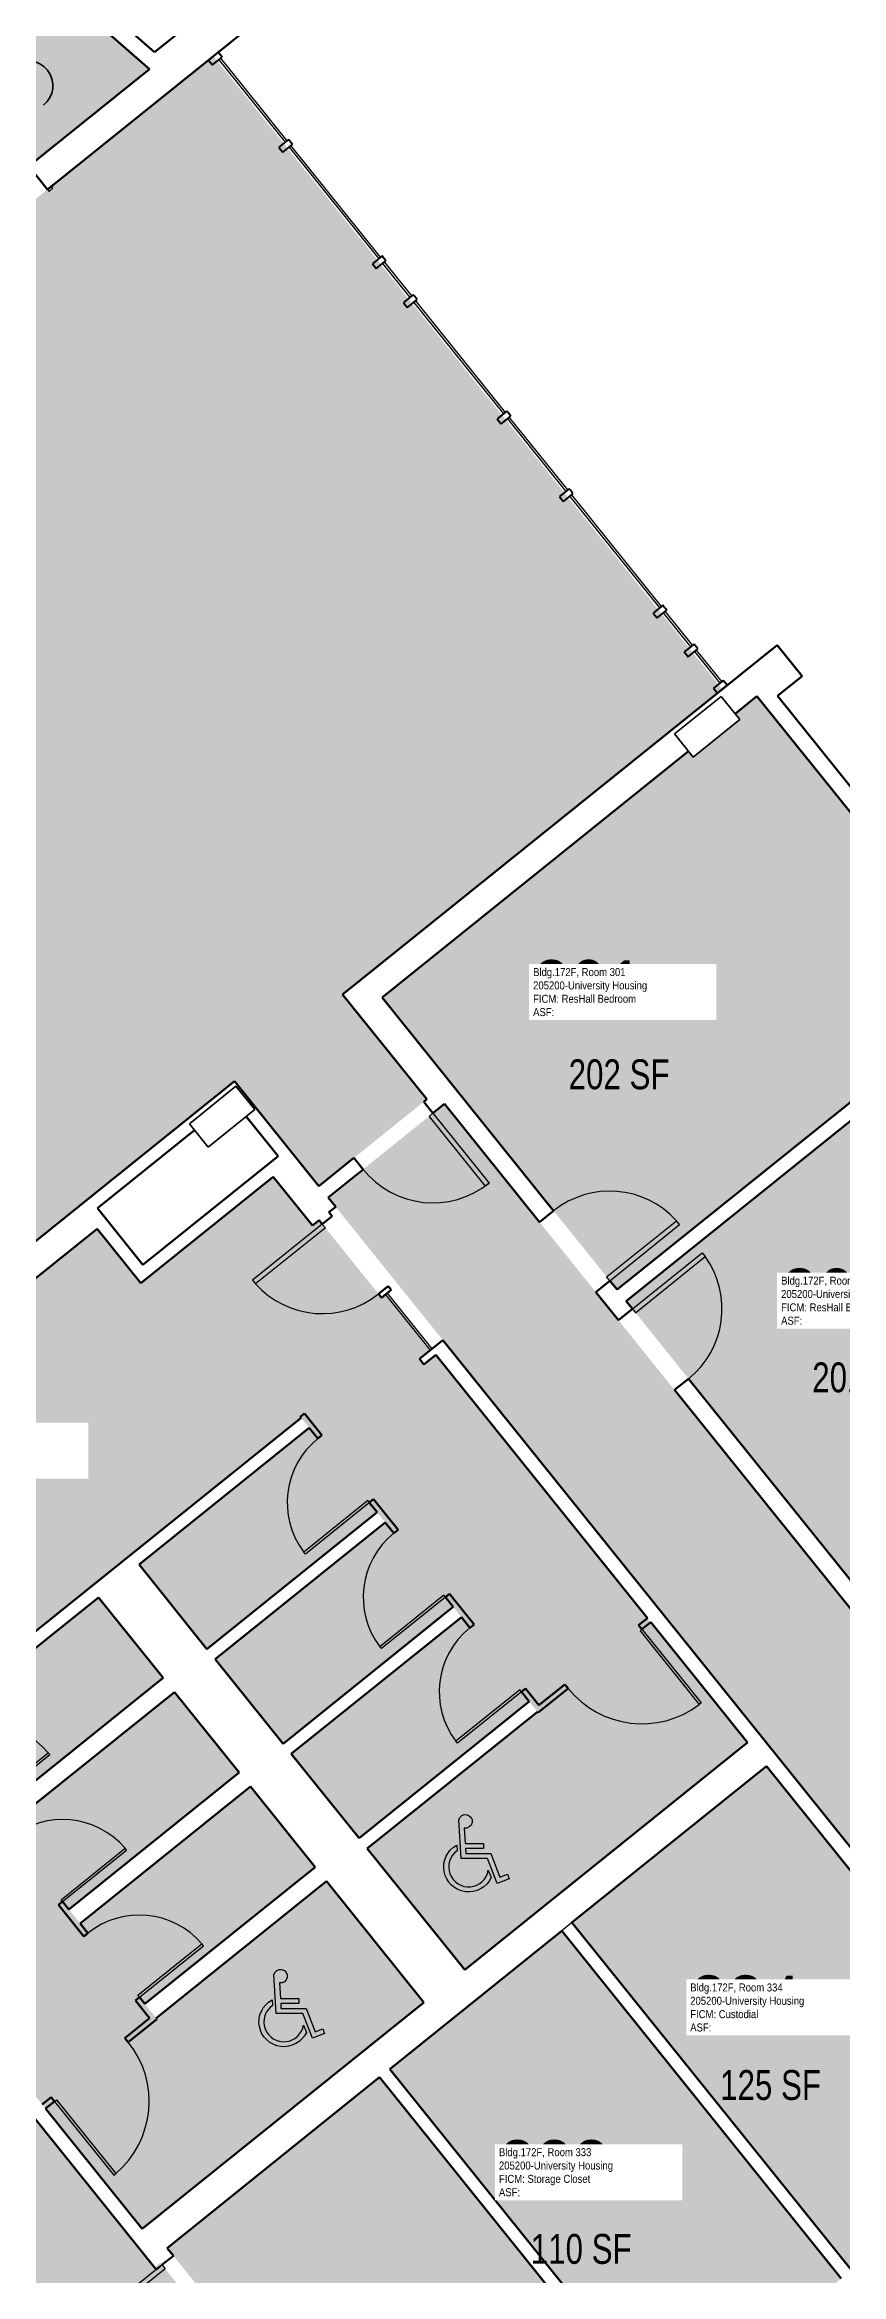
# Model space of a CAD drawing. Header units: inches. Extents: x 69234239 to 69236626, y 27656166 to 27658522.
# Drawn here: x 69235808 to 69236128, y 27656685 to 27657581 of the extents above; entities that cross this region are included whole.
import ezdxf
from ezdxf.enums import TextEntityAlignment as Align

# ---------------------------------------------------------------- set-up
doc = ezdxf.new("R2010")
doc.units = ezdxf.units.IN
doc.header["$LTSCALE"] = 100
doc.header["$MEASUREMENT"] = 0
doc.layers.get('0').update_dxf_attribs({"linetype": 'CONTINUOUS'})
for name, color, linetype in [('A-COLS', 5, 'CONTINUOUS'), ('A-DOOR', 2, 'CONTINUOUS'), ('A-GLAZ', 1, 'CONTINUOUS'), ('A-IDEN-ICON', 4, 'CONTINUOUS'), ('A-IDEN-RNUM', 7, 'CONTINUOUS'), ('A-IDEN-SNUM', 4, 'CONTINUOUS'), ('A-IDEN-VNUM', 4, 'CONTINUOUS'), ('A-WALL', 5, 'CONTINUOUS'), ('AREA-TEXT', 3, 'CONTINUOUS'), ('Rooms-Category-Color', 7, 'CONTINUOUS'), ('Rooms-College-Color', 7, 'CONTINUOUS'), ('Rooms-Department-Color', 7, 'CONTINUOUS'), ('Rooms-Division-Color', 7, 'CONTINUOUS'), ('Rooms-Information', 7, 'CONTINUOUS')]:
    doc.layers.add(name, color=color, linetype=linetype)
doc.styles.add('CP_AREA', font='arial.ttf', dxfattribs={"height": 15})
doc.styles.add('CP_ROOMSNUMBER', font='arial.ttf', dxfattribs={"height": 1})
doc.styles.add('CP_ROOMVNUMBER', font='arial.ttf', dxfattribs={"width": 0.85, "height": 0.075})

# ---------------------------------------------------------------- blocks, each defined once
blk = doc.blocks.new('08_Single-Flush - 08_Single-Flush_3_-0_ x 7_-0_-5597139-LEVEL 3')
at = {"layer": 'A-DOOR', "color": 7}
for p, q in [((16, -3.62), (16, -39.57)), ((18, -3.62), (16, -3.62)), ((18, -3.62), (18, -39.57)), ((18, -39.57), (16, -39.57))]:
    blk.add_line(p, q, dxfattribs=at)
at = {"layer": 'A-DOOR', "lineweight": 25}
blk.add_arc((18, -3.62), 36, 180, 266.81526, dxfattribs=at)
blk = doc.blocks.new('08_Single-Flush - 08_Single-Flush_3_-0_ x 7_-0_-5597140-LEVEL 3')
at = {"layer": 'A-DOOR', "color": 7}
for p, q in [((16, 3.62), (16, 39.57)), ((18, 39.57), (16, 39.57)), ((18, 3.62), (18, 39.57)), ((18, 3.62), (16, 3.62))]:
    blk.add_line(p, q, dxfattribs=at)
at = {"layer": 'A-DOOR', "lineweight": 25}
blk.add_arc((18, 3.62), 36, 93.18474, 180, dxfattribs=at)
blk = doc.blocks.new('08_Single-Flush - 08_Single-Flush_3_-0_ x 7_-0_ 45 MIN-2224386-LEVEL 3')
at = {"layer": 'A-DOOR', "color": 7}
for p, q in [((16, 2.94), (16, 38.88)), ((18, 38.88), (16, 38.88)), ((18, 2.94), (18, 38.88)), ((18, 2.94), (16, 2.94))]:
    blk.add_line(p, q, dxfattribs=at)
at = {"layer": 'A-DOOR', "lineweight": 25}
blk.add_arc((18, 2.94), 36, 93.18474, 180, dxfattribs=at)
blk = doc.blocks.new('Single-Flush Vision - 36_ x 84_-2222899-LEVEL 3')
at = {"layer": 'A-DOOR'}
for p, q in [((16, -2.9375), (16, -38.9375)), ((18, -2.9375), (16, -2.9375)), ((18, -2.9375), (18, -38.9375)), ((18, -38.9375), (16, -38.9375))]:
    blk.add_line(p, q, dxfattribs=at)
at = {"layer": 'A-DOOR', "lineweight": 25}
blk.add_arc((18, -2.9375), 36, 180, 270, dxfattribs=at)
blk = doc.blocks.new('Panel Door - Panel Door_2_-9_ x 7_-8_-4517476-LEVEL 3')
at = {"layer": 'A-DOOR', "color": 7}
for p, q in [((15.5, -1.06), (15.5, -34.05)), ((16.5, -1.06), (15.5, -1.06)), ((16.5, -1.06), (16.5, -34.05)), ((16.5, -34.05), (15.5, -34.05))]:
    blk.add_line(p, q, dxfattribs=at)
at = {"layer": 'A-DOOR', "lineweight": 25}
blk.add_arc((16.5, -1.06), 33, 180, 268.2635, dxfattribs=at)
blk = doc.blocks.new('Panel Door - Panel Door_2_-9_ x 7_-8_-4517478-LEVEL 3')
at = {"layer": 'A-DOOR', "color": 7}
for p, q in [((15.5, 1.06), (15.5, 34.05)), ((16.5, 34.05), (15.5, 34.05)), ((16.5, 1.06), (16.5, 34.05)), ((16.5, 1.06), (15.5, 1.06))]:
    blk.add_line(p, q, dxfattribs=at)
at = {"layer": 'A-DOOR', "lineweight": 25}
blk.add_arc((16.5, 1.06), 33, 91.7365, 180, dxfattribs=at)
blk = doc.blocks.new('Panel Door - Panel Door_3_-2_ x 7_-8_-4517477-LEVEL 3')
at = {"layer": 'A-DOOR', "color": 7}
for p, q in [((18, 1.06), (18, 39.05)), ((19, 39.05), (18, 39.05)), ((19, 1.06), (19, 39.05)), ((19, 1.06), (18, 1.06))]:
    blk.add_line(p, q, dxfattribs=at)
at = {"layer": 'A-DOOR', "lineweight": 25}
blk.add_arc((19, 1.06), 38, 91.50796, 180, dxfattribs=at)
blk = doc.blocks.new('Panel Door - Panel Door_3_-2_ x 7_-8_-4517475-LEVEL 3')
at = {"layer": 'A-DOOR', "color": 7}
for p, q in [((18, -1.06), (18, -39.05)), ((19, -1.06), (18, -1.06)), ((19, -1.06), (19, -39.05)), ((19, -39.05), (18, -39.05))]:
    blk.add_line(p, q, dxfattribs=at)
at = {"layer": 'A-DOOR', "lineweight": 25}
blk.add_arc((19, -1.06), 38, 180, 268.49204, dxfattribs=at)
blk = doc.blocks.new('08_Single-Flush - 08_Single-Flush_3_-0_ x 7_-0_-3393118-LEVEL 3')
at = {"layer": 'A-DOOR', "color": 7}
for p, q in [((16, 2.5), (16, 38.44)), ((18, 38.44), (16, 38.44)), ((18, 2.5), (18, 38.44)), ((18, 2.5), (16, 2.5))]:
    blk.add_line(p, q, dxfattribs=at)
at = {"layer": 'A-DOOR', "lineweight": 25}
blk.add_arc((18, 2.5), 36, 93.18474, 180, dxfattribs=at)
blk = doc.blocks.new('CPHC')
for points in [[(10, 11), (10, 10), (6.37, 10), (6.43, 9), (11.48, 9), (13.31, 4.28), (14.82, 4.87), (15.18, 3.93), (12.74, 2.99), (10.79, 8), (5.49, 8), (5.01, 15.77, -2.310496), (6.12, 14.1), (6.31, 11)], [(4.7, 9.57, 1.506288), (10.95, 5.66), (11.53, 4.17, -1.382884), (4.63, 10.7)]]:
    blk.add_lwpolyline(points, format="xyb", close=True)

msp = doc.modelspace()

# ---------------------------------------------------------------- hatches: boundary and pattern name
at = {"layer": 'Rooms-Category-Color', "true_color": 0x728ef3}
for points in [[(69235746.19, 27657573.33), (69235739.79, 27657578.93), (69235743.09, 27657582.69), (69235598.51, 27657709.3), (69235429.12, 27657516.32), (69235473.96, 27657477.07), (69235345.6, 27657330.48), (69235300.76, 27657369.75), (69235191.04, 27657244.53), (69235290.57, 27657120.69), (69235575.22, 27657349.47), (69235538.1, 27657395.66), (69235692.43, 27657519.7), (69235729.54, 27657473.52), (69235850.42, 27657570.67), (69235790.11, 27657623.49)], [(69236188.82, 27657201.5), (69236094.46, 27657318.9), (69236091.57, 27657316.58), (69236089.29, 27657314.75), (69236087.34, 27657313.18), (69236085.64, 27657311.81), (69236087.56, 27657309.43), (69236068.85, 27657294.39), (69236066.93, 27657296.78), (69235943.88, 27657197.87), (69235972.77, 27657161.93), (69236038.24, 27657080.47)], [(69236257.42, 27657059.78), (69236259.95, 27657061.82), (69236276.13, 27657074.82), (69236277.66, 27657072.91), (69236286.47, 27657080), (69236192.5, 27657196.92), (69236041.92, 27657075.89), (69236135.89, 27656958.97), (69236258.95, 27657057.88)], [(69235946.99, 27656767.42), (69236059.23, 27656627.77), (69236096.06, 27656657.37), (69236125.87, 27656681.33), (69236128.31, 27656683.29), (69236016.06, 27656822.94)]]:
    msp.add_hatch(color=171, dxfattribs=at).paths.add_polyline_path(points)
at = {"layer": 'Rooms-Category-Color', "true_color": 0xadadad}
for points in [[(69235530.51, 27657298.15), (69235530.85, 27657297.72), (69235587.4, 27657227.36), (69235589.67, 27657224.54), (69235589.71, 27657224.49), (69235614.3, 27657193.9), (69235610.21, 27657190.61), (69235585.58, 27657221.25), (69235521.52, 27657169.76), (69235546.15, 27657139.12), (69235531.19, 27657127.1), (69235518.72, 27657117.07), (69235521.14, 27657114.07), (69235545.1, 27657084.26), (69235639.32, 27656967.03), (69235689.38, 27657007.27), (69235691.42, 27657008.91), (69235823.15, 27657114.79), (69235824.19, 27657115.62), (69235865.26, 27657148.63), (69235882.6, 27657162.57), (69235884.65, 27657164.22), (69235886.29, 27657162.17), (69235893.38, 27657153.35), (69235907.83, 27657135.38), (69235909.47, 27657133.33), (69235918.51, 27657122.08), (69235961.87, 27657156.93), (69235928.01, 27657199.07), (69236060.12, 27657305.25), (69236078.83, 27657320.29), (69236080.53, 27657321.66), (69236080.16, 27657322.12), (69235876.14, 27657575.95), (69235861.06, 27657563.83), (69235860.37, 27657563.27), (69235857.88, 27657561.27), (69235737.06, 27657464.16), (69235819.4, 27657361.72), (69235665.08, 27657237.67), (69235582.73, 27657340.12)], [(69235737.06, 27657464.16), (69235819.4, 27657361.72), (69235664.97, 27657237.59), (69235582.73, 27657340.12)], [(69235420.57, 27657225.02), (69235373.81, 27657187.43), (69235492.64, 27657039.58), (69235590.3, 27656918.09), (69235673.7, 27656814.32), (69235786.81, 27656673.59), (69235869.39, 27656570.85), (69235982.98, 27656429.53), (69236021.56, 27656381.53), (69236043.98, 27656353.63), (69236090.7, 27656391.18), (69236005.97, 27656496.6), (69236017.42, 27656505.8), (69236246.82, 27656690.18), (69236258.27, 27656699.38), (69236343, 27656593.96), (69236389.26, 27656631.14), (69236389.76, 27656631.55), (69236372.3, 27656653.28), (69236366.82, 27656660.1), (69236327.74, 27656708.71), (69236325.08, 27656712.03), (69236325.04, 27656712.08), (69236230.52, 27656829.67), (69236132.08, 27656952.14), (69236034.43, 27657073.64), (69235968.96, 27657155.09), (69235922.19, 27657117.51), (69235925.58, 27657113.29), (69235960.98, 27657069.25), (69235970.06, 27657057.95), (69236102.91, 27656892.66), (69236216.96, 27656750.77), (69236220.68, 27656746.15), (69236168.94, 27656704.56), (69236167.06, 27656706.9), (69236139, 27656684.35), (69236140.88, 27656682.01), (69236130.55, 27656673.71), (69236128.67, 27656676.05), (69236100.61, 27656653.49), (69236102.49, 27656651.16), (69236053.49, 27656611.77), (69235973.06, 27656547.12), (69235968.43, 27656543.4), (69235876.39, 27656657.91), (69235878.73, 27656659.79), (69235854.77, 27656689.61), (69235852.43, 27656687.73), (69235850.63, 27656689.97), (69235716.87, 27656856.38), (69235697.69, 27656880.24), (69235661.16, 27656925.7), (69235657.85, 27656929.81), (69235662.53, 27656933.57), (69235661.9, 27656934.35), (69235655.58, 27656932.63), (69235637.42, 27656955.24), (69235538.18, 27657078.7), (69235540.52, 27657080.58), (69235515.85, 27657111.27), (69235513.52, 27657109.39), (69235502.13, 27657123.56), (69235484.91, 27657144.98), (69235482.63, 27657147.81), (69235482.6, 27657147.86), (69235430.64, 27657212.5)], [(69235663.85, 27656935.91), (69235704.67, 27656885.13), (69235707.4, 27656887.32), (69235726.23, 27656863.9), (69235721.45, 27656860.06), (69235847.53, 27656703.2), (69235960.7, 27656794.15), (69235921.54, 27656842.87), (69235853.15, 27656787.89), (69235848.6, 27656793.55), (69235917, 27656848.52), (69235891, 27656880.87), (69235822.61, 27656825.89), (69235818.06, 27656831.54), (69235886.46, 27656886.52), (69235860.46, 27656918.86), (69235792.07, 27656863.89), (69235787.52, 27656869.54), (69235855.92, 27656924.51), (69235829.92, 27656956.86), (69235761.52, 27656901.89), (69235758.24, 27656905.98), (69235786.29, 27656928.53), (69235883.29, 27657006.49), (69235882.97, 27657006.88), (69235911.35, 27657029.04), (69235914.64, 27657024.95), (69235846.29, 27656970.02), (69235873.54, 27656936.11), (69235941.89, 27656991.05), (69235945.18, 27656986.95), (69235876.83, 27656932.02), (69235904.08, 27656898.11), (69235972.43, 27656953.05), (69235975.72, 27656948.96), (69235907.37, 27656894.02), (69235934.62, 27656860.12), (69236002.97, 27656915.05), (69236006.26, 27656910.96), (69235937.91, 27656856.02), (69235977.07, 27656807.31), (69236090.62, 27656898.58), (69235965.48, 27657054.27), (69235960.71, 27657050.43), (69235958.89, 27657052.7), (69235963.17, 27657056.15), (69235945.22, 27657078.48), (69235943.66, 27657077.23), (69235918.61, 27657108.4), (69235915.88, 27657106.21), (69235900.12, 27657125.81), (69235846.96, 27657083.09), (69235829.42, 27657104.91), (69235698.71, 27656999.85), (69235716.25, 27656978.03)], [(69236164.26, 27656712.19), (69236210.54, 27656749.38), (69236098.29, 27656889.03), (69236020.16, 27656826.23), (69236132.4, 27656686.58), (69236134.44, 27656688.22)], [(69235883.31, 27656663.47), (69235971.67, 27656553.54), (69236049.81, 27656616.35), (69236057.02, 27656622.14), (69236055.1, 27656624.53), (69235942.89, 27656764.13), (69235857.55, 27656695.53), (69235859.35, 27656693.29)]]:
    msp.add_hatch(color=253, dxfattribs=at).paths.add_polyline_path(points)
at = {"layer": 'Rooms-College-Color', "true_color": 0xadadad}
for points in [[(69235746.19, 27657573.33), (69235739.79, 27657578.93), (69235743.09, 27657582.69), (69235598.51, 27657709.3), (69235429.12, 27657516.32), (69235473.96, 27657477.07), (69235345.6, 27657330.48), (69235300.76, 27657369.75), (69235191.04, 27657244.53), (69235290.57, 27657120.69), (69235575.22, 27657349.47), (69235538.1, 27657395.66), (69235692.43, 27657519.7), (69235729.54, 27657473.52), (69235850.42, 27657570.67), (69235790.11, 27657623.49)], [(69235530.51, 27657298.15), (69235530.85, 27657297.72), (69235587.4, 27657227.36), (69235589.67, 27657224.54), (69235589.71, 27657224.49), (69235614.3, 27657193.9), (69235610.21, 27657190.61), (69235585.58, 27657221.25), (69235521.52, 27657169.76), (69235546.15, 27657139.12), (69235531.19, 27657127.1), (69235518.72, 27657117.07), (69235521.14, 27657114.07), (69235545.1, 27657084.26), (69235639.32, 27656967.03), (69235689.38, 27657007.27), (69235691.42, 27657008.91), (69235823.15, 27657114.79), (69235824.19, 27657115.62), (69235865.26, 27657148.63), (69235882.6, 27657162.57), (69235884.65, 27657164.22), (69235886.29, 27657162.17), (69235893.38, 27657153.35), (69235907.83, 27657135.38), (69235909.47, 27657133.33), (69235918.51, 27657122.08), (69235961.87, 27657156.93), (69235928.01, 27657199.07), (69236060.12, 27657305.25), (69236078.83, 27657320.29), (69236080.53, 27657321.66), (69236080.16, 27657322.12), (69235876.14, 27657575.95), (69235861.06, 27657563.83), (69235860.37, 27657563.27), (69235857.88, 27657561.27), (69235737.06, 27657464.16), (69235819.4, 27657361.72), (69235665.08, 27657237.67), (69235582.73, 27657340.12)], [(69235737.06, 27657464.16), (69235819.4, 27657361.72), (69235664.97, 27657237.59), (69235582.73, 27657340.12)], [(69236188.82, 27657201.5), (69236094.46, 27657318.9), (69236091.57, 27657316.58), (69236089.29, 27657314.75), (69236087.34, 27657313.18), (69236085.64, 27657311.81), (69236087.56, 27657309.43), (69236068.85, 27657294.39), (69236066.93, 27657296.78), (69235943.88, 27657197.87), (69235972.77, 27657161.93), (69236038.24, 27657080.47)], [(69235420.57, 27657225.02), (69235373.81, 27657187.43), (69235492.64, 27657039.58), (69235590.3, 27656918.09), (69235673.7, 27656814.32), (69235786.81, 27656673.59), (69235869.39, 27656570.85), (69235982.98, 27656429.53), (69236021.56, 27656381.53), (69236043.98, 27656353.63), (69236090.7, 27656391.18), (69236005.97, 27656496.6), (69236017.42, 27656505.8), (69236246.82, 27656690.18), (69236258.27, 27656699.38), (69236343, 27656593.96), (69236389.26, 27656631.14), (69236389.76, 27656631.55), (69236372.3, 27656653.28), (69236366.82, 27656660.1), (69236327.74, 27656708.71), (69236325.08, 27656712.03), (69236325.04, 27656712.08), (69236230.52, 27656829.67), (69236132.08, 27656952.14), (69236034.43, 27657073.64), (69235968.96, 27657155.09), (69235922.19, 27657117.51), (69235925.58, 27657113.29), (69235960.98, 27657069.25), (69235970.06, 27657057.95), (69236102.91, 27656892.66), (69236216.96, 27656750.77), (69236220.68, 27656746.15), (69236168.94, 27656704.56), (69236167.06, 27656706.9), (69236139, 27656684.35), (69236140.88, 27656682.01), (69236130.55, 27656673.71), (69236128.67, 27656676.05), (69236100.61, 27656653.49), (69236102.49, 27656651.16), (69236053.49, 27656611.77), (69235973.06, 27656547.12), (69235968.43, 27656543.4), (69235876.39, 27656657.91), (69235878.73, 27656659.79), (69235854.77, 27656689.61), (69235852.43, 27656687.73), (69235850.63, 27656689.97), (69235716.87, 27656856.38), (69235697.69, 27656880.24), (69235661.16, 27656925.7), (69235657.85, 27656929.81), (69235662.53, 27656933.57), (69235661.9, 27656934.35), (69235655.58, 27656932.63), (69235637.42, 27656955.24), (69235538.18, 27657078.7), (69235540.52, 27657080.58), (69235515.85, 27657111.27), (69235513.52, 27657109.39), (69235502.13, 27657123.56), (69235484.91, 27657144.98), (69235482.63, 27657147.81), (69235482.6, 27657147.86), (69235430.64, 27657212.5)], [(69236257.42, 27657059.78), (69236259.95, 27657061.82), (69236276.13, 27657074.82), (69236277.66, 27657072.91), (69236286.47, 27657080), (69236192.5, 27657196.92), (69236041.92, 27657075.89), (69236135.89, 27656958.97), (69236258.95, 27657057.88)], [(69235663.85, 27656935.91), (69235704.67, 27656885.13), (69235707.4, 27656887.32), (69235726.23, 27656863.9), (69235721.45, 27656860.06), (69235847.53, 27656703.2), (69235960.7, 27656794.15), (69235921.54, 27656842.87), (69235853.15, 27656787.89), (69235848.6, 27656793.55), (69235917, 27656848.52), (69235891, 27656880.87), (69235822.61, 27656825.89), (69235818.06, 27656831.54), (69235886.46, 27656886.52), (69235860.46, 27656918.86), (69235792.07, 27656863.89), (69235787.52, 27656869.54), (69235855.92, 27656924.51), (69235829.92, 27656956.86), (69235761.52, 27656901.89), (69235758.24, 27656905.98), (69235786.29, 27656928.53), (69235883.29, 27657006.49), (69235882.97, 27657006.88), (69235911.35, 27657029.04), (69235914.64, 27657024.95), (69235846.29, 27656970.02), (69235873.54, 27656936.11), (69235941.89, 27656991.05), (69235945.18, 27656986.95), (69235876.83, 27656932.02), (69235904.08, 27656898.11), (69235972.43, 27656953.05), (69235975.72, 27656948.96), (69235907.37, 27656894.02), (69235934.62, 27656860.12), (69236002.97, 27656915.05), (69236006.26, 27656910.96), (69235937.91, 27656856.02), (69235977.07, 27656807.31), (69236090.62, 27656898.58), (69235965.48, 27657054.27), (69235960.71, 27657050.43), (69235958.89, 27657052.7), (69235963.17, 27657056.15), (69235945.22, 27657078.48), (69235943.66, 27657077.23), (69235918.61, 27657108.4), (69235915.88, 27657106.21), (69235900.12, 27657125.81), (69235846.96, 27657083.09), (69235829.42, 27657104.91), (69235698.71, 27656999.85), (69235716.25, 27656978.03)], [(69236164.26, 27656712.19), (69236210.54, 27656749.38), (69236098.29, 27656889.03), (69236020.16, 27656826.23), (69236132.4, 27656686.58), (69236134.44, 27656688.22)], [(69235946.99, 27656767.42), (69236059.23, 27656627.77), (69236096.06, 27656657.37), (69236125.87, 27656681.33), (69236128.31, 27656683.29), (69236016.06, 27656822.94)], [(69235883.31, 27656663.47), (69235971.67, 27656553.54), (69236049.81, 27656616.35), (69236057.02, 27656622.14), (69236055.1, 27656624.53), (69235942.89, 27656764.13), (69235857.55, 27656695.53), (69235859.35, 27656693.29)]]:
    msp.add_hatch(color=253, dxfattribs=at).paths.add_polyline_path(points)
at = {"layer": 'Rooms-Department-Color', "true_color": 0x604aed}
for points in [[(69235746.19, 27657573.33), (69235739.79, 27657578.93), (69235743.09, 27657582.69), (69235598.51, 27657709.3), (69235429.12, 27657516.32), (69235473.96, 27657477.07), (69235345.6, 27657330.48), (69235300.76, 27657369.75), (69235191.04, 27657244.53), (69235290.57, 27657120.69), (69235575.22, 27657349.47), (69235538.1, 27657395.66), (69235692.43, 27657519.7), (69235729.54, 27657473.52), (69235850.42, 27657570.67), (69235790.11, 27657623.49)], [(69236188.82, 27657201.5), (69236094.46, 27657318.9), (69236091.57, 27657316.58), (69236089.29, 27657314.75), (69236087.34, 27657313.18), (69236085.64, 27657311.81), (69236087.56, 27657309.43), (69236068.85, 27657294.39), (69236066.93, 27657296.78), (69235943.88, 27657197.87), (69235972.77, 27657161.93), (69236038.24, 27657080.47)], [(69236257.42, 27657059.78), (69236259.95, 27657061.82), (69236276.13, 27657074.82), (69236277.66, 27657072.91), (69236286.47, 27657080), (69236192.5, 27657196.92), (69236041.92, 27657075.89), (69236135.89, 27656958.97), (69236258.95, 27657057.88)], [(69235946.99, 27656767.42), (69236059.23, 27656627.77), (69236096.06, 27656657.37), (69236125.87, 27656681.33), (69236128.31, 27656683.29), (69236016.06, 27656822.94)]]:
    msp.add_hatch(color=173, dxfattribs=at).paths.add_polyline_path(points)
at = {"layer": 'Rooms-Department-Color', "true_color": 0xacacac}
for points in [[(69235530.51, 27657298.15), (69235530.85, 27657297.72), (69235587.4, 27657227.36), (69235589.67, 27657224.54), (69235589.71, 27657224.49), (69235614.3, 27657193.9), (69235610.21, 27657190.61), (69235585.58, 27657221.25), (69235521.52, 27657169.76), (69235546.15, 27657139.12), (69235531.19, 27657127.1), (69235518.72, 27657117.07), (69235521.14, 27657114.07), (69235545.1, 27657084.26), (69235639.32, 27656967.03), (69235689.38, 27657007.27), (69235691.42, 27657008.91), (69235823.15, 27657114.79), (69235824.19, 27657115.62), (69235865.26, 27657148.63), (69235882.6, 27657162.57), (69235884.65, 27657164.22), (69235886.29, 27657162.17), (69235893.38, 27657153.35), (69235907.83, 27657135.38), (69235909.47, 27657133.33), (69235918.51, 27657122.08), (69235961.87, 27657156.93), (69235928.01, 27657199.07), (69236060.12, 27657305.25), (69236078.83, 27657320.29), (69236080.53, 27657321.66), (69236080.16, 27657322.12), (69235876.14, 27657575.95), (69235861.06, 27657563.83), (69235860.37, 27657563.27), (69235857.88, 27657561.27), (69235737.06, 27657464.16), (69235819.4, 27657361.72), (69235665.08, 27657237.67), (69235582.73, 27657340.12)], [(69235737.06, 27657464.16), (69235819.4, 27657361.72), (69235664.97, 27657237.59), (69235582.73, 27657340.12)], [(69235420.57, 27657225.02), (69235373.81, 27657187.43), (69235492.64, 27657039.58), (69235590.3, 27656918.09), (69235673.7, 27656814.32), (69235786.81, 27656673.59), (69235869.39, 27656570.85), (69235982.98, 27656429.53), (69236021.56, 27656381.53), (69236043.98, 27656353.63), (69236090.7, 27656391.18), (69236005.97, 27656496.6), (69236017.42, 27656505.8), (69236246.82, 27656690.18), (69236258.27, 27656699.38), (69236343, 27656593.96), (69236389.26, 27656631.14), (69236389.76, 27656631.55), (69236372.3, 27656653.28), (69236366.82, 27656660.1), (69236327.74, 27656708.71), (69236325.08, 27656712.03), (69236325.04, 27656712.08), (69236230.52, 27656829.67), (69236132.08, 27656952.14), (69236034.43, 27657073.64), (69235968.96, 27657155.09), (69235922.19, 27657117.51), (69235925.58, 27657113.29), (69235960.98, 27657069.25), (69235970.06, 27657057.95), (69236102.91, 27656892.66), (69236216.96, 27656750.77), (69236220.68, 27656746.15), (69236168.94, 27656704.56), (69236167.06, 27656706.9), (69236139, 27656684.35), (69236140.88, 27656682.01), (69236130.55, 27656673.71), (69236128.67, 27656676.05), (69236100.61, 27656653.49), (69236102.49, 27656651.16), (69236053.49, 27656611.77), (69235973.06, 27656547.12), (69235968.43, 27656543.4), (69235876.39, 27656657.91), (69235878.73, 27656659.79), (69235854.77, 27656689.61), (69235852.43, 27656687.73), (69235850.63, 27656689.97), (69235716.87, 27656856.38), (69235697.69, 27656880.24), (69235661.16, 27656925.7), (69235657.85, 27656929.81), (69235662.53, 27656933.57), (69235661.9, 27656934.35), (69235655.58, 27656932.63), (69235637.42, 27656955.24), (69235538.18, 27657078.7), (69235540.52, 27657080.58), (69235515.85, 27657111.27), (69235513.52, 27657109.39), (69235502.13, 27657123.56), (69235484.91, 27657144.98), (69235482.63, 27657147.81), (69235482.6, 27657147.86), (69235430.64, 27657212.5)], [(69235663.85, 27656935.91), (69235704.67, 27656885.13), (69235707.4, 27656887.32), (69235726.23, 27656863.9), (69235721.45, 27656860.06), (69235847.53, 27656703.2), (69235960.7, 27656794.15), (69235921.54, 27656842.87), (69235853.15, 27656787.89), (69235848.6, 27656793.55), (69235917, 27656848.52), (69235891, 27656880.87), (69235822.61, 27656825.89), (69235818.06, 27656831.54), (69235886.46, 27656886.52), (69235860.46, 27656918.86), (69235792.07, 27656863.89), (69235787.52, 27656869.54), (69235855.92, 27656924.51), (69235829.92, 27656956.86), (69235761.52, 27656901.89), (69235758.24, 27656905.98), (69235786.29, 27656928.53), (69235883.29, 27657006.49), (69235882.97, 27657006.88), (69235911.35, 27657029.04), (69235914.64, 27657024.95), (69235846.29, 27656970.02), (69235873.54, 27656936.11), (69235941.89, 27656991.05), (69235945.18, 27656986.95), (69235876.83, 27656932.02), (69235904.08, 27656898.11), (69235972.43, 27656953.05), (69235975.72, 27656948.96), (69235907.37, 27656894.02), (69235934.62, 27656860.12), (69236002.97, 27656915.05), (69236006.26, 27656910.96), (69235937.91, 27656856.02), (69235977.07, 27656807.31), (69236090.62, 27656898.58), (69235965.48, 27657054.27), (69235960.71, 27657050.43), (69235958.89, 27657052.7), (69235963.17, 27657056.15), (69235945.22, 27657078.48), (69235943.66, 27657077.23), (69235918.61, 27657108.4), (69235915.88, 27657106.21), (69235900.12, 27657125.81), (69235846.96, 27657083.09), (69235829.42, 27657104.91), (69235698.71, 27656999.85), (69235716.25, 27656978.03)], [(69236164.26, 27656712.19), (69236210.54, 27656749.38), (69236098.29, 27656889.03), (69236020.16, 27656826.23), (69236132.4, 27656686.58), (69236134.44, 27656688.22)], [(69235883.31, 27656663.47), (69235971.67, 27656553.54), (69236049.81, 27656616.35), (69236057.02, 27656622.14), (69236055.1, 27656624.53), (69235942.89, 27656764.13), (69235857.55, 27656695.53), (69235859.35, 27656693.29)]]:
    msp.add_hatch(color=253, dxfattribs=at).paths.add_polyline_path(points)
at = {"layer": 'Rooms-Division-Color', "true_color": 0x604aed}
for points in [[(69235746.19, 27657573.33), (69235739.79, 27657578.93), (69235743.09, 27657582.69), (69235598.51, 27657709.3), (69235429.12, 27657516.32), (69235473.96, 27657477.07), (69235345.6, 27657330.48), (69235300.76, 27657369.75), (69235191.04, 27657244.53), (69235290.57, 27657120.69), (69235575.22, 27657349.47), (69235538.1, 27657395.66), (69235692.43, 27657519.7), (69235729.54, 27657473.52), (69235850.42, 27657570.67), (69235790.11, 27657623.49)], [(69236188.82, 27657201.5), (69236094.46, 27657318.9), (69236091.57, 27657316.58), (69236089.29, 27657314.75), (69236087.34, 27657313.18), (69236085.64, 27657311.81), (69236087.56, 27657309.43), (69236068.85, 27657294.39), (69236066.93, 27657296.78), (69235943.88, 27657197.87), (69235972.77, 27657161.93), (69236038.24, 27657080.47)], [(69236257.42, 27657059.78), (69236259.95, 27657061.82), (69236276.13, 27657074.82), (69236277.66, 27657072.91), (69236286.47, 27657080), (69236192.5, 27657196.92), (69236041.92, 27657075.89), (69236135.89, 27656958.97), (69236258.95, 27657057.88)], [(69235946.99, 27656767.42), (69236059.23, 27656627.77), (69236096.06, 27656657.37), (69236125.87, 27656681.33), (69236128.31, 27656683.29), (69236016.06, 27656822.94)]]:
    msp.add_hatch(color=173, dxfattribs=at).paths.add_polyline_path(points)
at = {"layer": 'Rooms-Division-Color', "true_color": 0xadadad}
for points in [[(69235530.51, 27657298.15), (69235530.85, 27657297.72), (69235587.4, 27657227.36), (69235589.67, 27657224.54), (69235589.71, 27657224.49), (69235614.3, 27657193.9), (69235610.21, 27657190.61), (69235585.58, 27657221.25), (69235521.52, 27657169.76), (69235546.15, 27657139.12), (69235531.19, 27657127.1), (69235518.72, 27657117.07), (69235521.14, 27657114.07), (69235545.1, 27657084.26), (69235639.32, 27656967.03), (69235689.38, 27657007.27), (69235691.42, 27657008.91), (69235823.15, 27657114.79), (69235824.19, 27657115.62), (69235865.26, 27657148.63), (69235882.6, 27657162.57), (69235884.65, 27657164.22), (69235886.29, 27657162.17), (69235893.38, 27657153.35), (69235907.83, 27657135.38), (69235909.47, 27657133.33), (69235918.51, 27657122.08), (69235961.87, 27657156.93), (69235928.01, 27657199.07), (69236060.12, 27657305.25), (69236078.83, 27657320.29), (69236080.53, 27657321.66), (69236080.16, 27657322.12), (69235876.14, 27657575.95), (69235861.06, 27657563.83), (69235860.37, 27657563.27), (69235857.88, 27657561.27), (69235737.06, 27657464.16), (69235819.4, 27657361.72), (69235665.08, 27657237.67), (69235582.73, 27657340.12)], [(69235737.06, 27657464.16), (69235819.4, 27657361.72), (69235664.97, 27657237.59), (69235582.73, 27657340.12)], [(69235420.57, 27657225.02), (69235373.81, 27657187.43), (69235492.64, 27657039.58), (69235590.3, 27656918.09), (69235673.7, 27656814.32), (69235786.81, 27656673.59), (69235869.39, 27656570.85), (69235982.98, 27656429.53), (69236021.56, 27656381.53), (69236043.98, 27656353.63), (69236090.7, 27656391.18), (69236005.97, 27656496.6), (69236017.42, 27656505.8), (69236246.82, 27656690.18), (69236258.27, 27656699.38), (69236343, 27656593.96), (69236389.26, 27656631.14), (69236389.76, 27656631.55), (69236372.3, 27656653.28), (69236366.82, 27656660.1), (69236327.74, 27656708.71), (69236325.08, 27656712.03), (69236325.04, 27656712.08), (69236230.52, 27656829.67), (69236132.08, 27656952.14), (69236034.43, 27657073.64), (69235968.96, 27657155.09), (69235922.19, 27657117.51), (69235925.58, 27657113.29), (69235960.98, 27657069.25), (69235970.06, 27657057.95), (69236102.91, 27656892.66), (69236216.96, 27656750.77), (69236220.68, 27656746.15), (69236168.94, 27656704.56), (69236167.06, 27656706.9), (69236139, 27656684.35), (69236140.88, 27656682.01), (69236130.55, 27656673.71), (69236128.67, 27656676.05), (69236100.61, 27656653.49), (69236102.49, 27656651.16), (69236053.49, 27656611.77), (69235973.06, 27656547.12), (69235968.43, 27656543.4), (69235876.39, 27656657.91), (69235878.73, 27656659.79), (69235854.77, 27656689.61), (69235852.43, 27656687.73), (69235850.63, 27656689.97), (69235716.87, 27656856.38), (69235697.69, 27656880.24), (69235661.16, 27656925.7), (69235657.85, 27656929.81), (69235662.53, 27656933.57), (69235661.9, 27656934.35), (69235655.58, 27656932.63), (69235637.42, 27656955.24), (69235538.18, 27657078.7), (69235540.52, 27657080.58), (69235515.85, 27657111.27), (69235513.52, 27657109.39), (69235502.13, 27657123.56), (69235484.91, 27657144.98), (69235482.63, 27657147.81), (69235482.6, 27657147.86), (69235430.64, 27657212.5)], [(69235663.85, 27656935.91), (69235704.67, 27656885.13), (69235707.4, 27656887.32), (69235726.23, 27656863.9), (69235721.45, 27656860.06), (69235847.53, 27656703.2), (69235960.7, 27656794.15), (69235921.54, 27656842.87), (69235853.15, 27656787.89), (69235848.6, 27656793.55), (69235917, 27656848.52), (69235891, 27656880.87), (69235822.61, 27656825.89), (69235818.06, 27656831.54), (69235886.46, 27656886.52), (69235860.46, 27656918.86), (69235792.07, 27656863.89), (69235787.52, 27656869.54), (69235855.92, 27656924.51), (69235829.92, 27656956.86), (69235761.52, 27656901.89), (69235758.24, 27656905.98), (69235786.29, 27656928.53), (69235883.29, 27657006.49), (69235882.97, 27657006.88), (69235911.35, 27657029.04), (69235914.64, 27657024.95), (69235846.29, 27656970.02), (69235873.54, 27656936.11), (69235941.89, 27656991.05), (69235945.18, 27656986.95), (69235876.83, 27656932.02), (69235904.08, 27656898.11), (69235972.43, 27656953.05), (69235975.72, 27656948.96), (69235907.37, 27656894.02), (69235934.62, 27656860.12), (69236002.97, 27656915.05), (69236006.26, 27656910.96), (69235937.91, 27656856.02), (69235977.07, 27656807.31), (69236090.62, 27656898.58), (69235965.48, 27657054.27), (69235960.71, 27657050.43), (69235958.89, 27657052.7), (69235963.17, 27657056.15), (69235945.22, 27657078.48), (69235943.66, 27657077.23), (69235918.61, 27657108.4), (69235915.88, 27657106.21), (69235900.12, 27657125.81), (69235846.96, 27657083.09), (69235829.42, 27657104.91), (69235698.71, 27656999.85), (69235716.25, 27656978.03)], [(69236164.26, 27656712.19), (69236210.54, 27656749.38), (69236098.29, 27656889.03), (69236020.16, 27656826.23), (69236132.4, 27656686.58), (69236134.44, 27656688.22)], [(69235883.31, 27656663.47), (69235971.67, 27656553.54), (69236049.81, 27656616.35), (69236057.02, 27656622.14), (69236055.1, 27656624.53), (69235942.89, 27656764.13), (69235857.55, 27656695.53), (69235859.35, 27656693.29)]]:
    msp.add_hatch(color=253, dxfattribs=at).paths.add_polyline_path(points)

# ---------------------------------------------------------------- linework, layer by layer
at = {"layer": 'A-COLS', "lineweight": 35}
for p, q in [((69236061.33, 27657303.74), (69236080.04, 27657318.78)), ((69236080.04, 27657318.78), (69236087.56, 27657309.43)), ((69236087.56, 27657309.43), (69236068.85, 27657294.39)), ((69236068.85, 27657294.39), (69236061.33, 27657303.74)), ((69235866.47, 27657147.12), (69235885.18, 27657162.16)), ((69235885.18, 27657162.16), (69235892.7, 27657152.81)), ((69235873.99, 27657137.77), (69235866.47, 27657147.12)), ((69235892.7, 27657152.81), (69235873.99, 27657137.77))]:
    msp.add_line(p, q, dxfattribs=at)
msp.add_arc((69235801.66, 27657564.04), 10, 308.79082, 128.79082, dxfattribs=at)
at = {"layer": 'A-DOOR'}
for p, q in [((69235809.49, 27657522.38), (69235810.12, 27657521.6)), ((69235810.12, 27657521.6), (69235811.67, 27657522.85)), ((69235811.67, 27657522.85), (69235811.05, 27657523.63))]:
    msp.add_line(p, q, dxfattribs=at)
at = {"layer": 'A-GLAZ', "lineweight": 40, "extrusion": (0, 0, -1)}
for p, q in [((69235878.09, 27657577.52), (69235874.19, 27657574.38)), ((69235879.66, 27657575.57), (69235878.09, 27657577.52)), ((69235874.19, 27657574.38), (69235875.76, 27657572.44)), ((69235875.76, 27657572.44), (69235879.66, 27657575.57)), ((69235906.28, 27657542.44), (69235902.39, 27657539.31)), ((69235903.95, 27657537.36), (69235907.85, 27657540.49)), ((69235906.75, 27657541.86), (69235906.28, 27657542.44)), ((69235907.38, 27657541.08), (69235906.75, 27657541.86)), ((69235907.85, 27657540.49), (69235907.38, 27657541.08)), ((69235902.39, 27657539.31), (69235903.09, 27657538.43)), ((69235903.09, 27657538.43), (69235903.95, 27657537.36)), ((69235943.87, 27657495.68), (69235939.97, 27657492.54)), ((69235944.34, 27657495.09), (69235943.87, 27657495.68)), ((69235939.97, 27657492.54), (69235940.68, 27657491.67)), ((69235940.68, 27657491.67), (69235941.54, 27657490.6)), ((69235941.54, 27657490.6), (69235945.44, 27657493.73)), ((69235944.97, 27657494.31), (69235944.34, 27657495.09)), ((69235945.44, 27657493.73), (69235944.97, 27657494.31)), ((69235956.4, 27657480.09), (69235952.5, 27657476.96)), ((69235954.07, 27657475.01), (69235957.97, 27657478.14)), ((69235956.87, 27657479.5), (69235956.4, 27657480.09)), ((69235957.5, 27657478.72), (69235956.87, 27657479.5)), ((69235957.97, 27657478.14), (69235957.5, 27657478.72)), ((69235952.5, 27657476.96), (69235953.21, 27657476.08)), ((69235953.21, 27657476.08), (69235954.07, 27657475.01)), ((69235993.99, 27657433.32), (69235990.09, 27657430.19)), ((69235994.46, 27657432.74), (69235993.99, 27657433.32)), ((69235995.09, 27657431.96), (69235994.46, 27657432.74)), ((69235990.09, 27657430.19), (69235990.8, 27657429.31)), ((69235990.8, 27657429.31), (69235991.66, 27657428.24)), ((69235991.66, 27657428.24), (69235995.56, 27657431.37)), ((69235995.56, 27657431.37), (69235995.09, 27657431.96)), ((69236019.05, 27657402.14), (69236015.15, 27657399.01)), ((69236015.15, 27657399.01), (69236015.86, 27657398.13)), ((69236015.86, 27657398.13), (69236016.72, 27657397.06)), ((69236016.72, 27657397.06), (69236020.62, 27657400.2)), ((69236019.52, 27657401.56), (69236019.05, 27657402.14)), ((69236020.15, 27657400.78), (69236019.52, 27657401.56)), ((69236020.62, 27657400.2), (69236020.15, 27657400.78)), ((69236056.64, 27657355.38), (69236052.74, 27657352.24)), ((69236052.74, 27657352.24), (69236053.45, 27657351.37)), ((69236054.31, 27657350.3), (69236058.2, 27657353.43)), ((69236057.11, 27657354.79), (69236056.64, 27657355.38)), ((69236057.73, 27657354.01), (69236057.11, 27657354.79)), ((69236058.2, 27657353.43), (69236057.73, 27657354.01)), ((69236053.45, 27657351.37), (69236054.31, 27657350.3)), ((69236069.17, 27657339.79), (69236065.27, 27657336.66)), ((69236065.27, 27657336.66), (69236065.98, 27657335.78)), ((69236065.98, 27657335.78), (69236066.84, 27657334.71)), ((69236066.84, 27657334.71), (69236070.73, 27657337.84)), ((69236069.64, 27657339.2), (69236069.17, 27657339.79)), ((69236070.26, 27657338.42), (69236069.64, 27657339.2)), ((69236070.73, 27657337.84), (69236070.26, 27657338.42))]:
    msp.add_line(p, q, dxfattribs=at)
at = {"layer": 'A-GLAZ'}
for p, q in [((69235879.07, 27657575.1), (69235878.29, 27657574.47)), ((69235878.29, 27657574.47), (69235904.92, 27657541.35)), ((69235905.7, 27657541.97), (69235879.07, 27657575.1)), ((69235904.92, 27657541.35), (69235905.7, 27657541.97)), ((69235907.26, 27657540.02), (69235906.49, 27657539.4)), ((69235906.49, 27657539.4), (69235942.51, 27657494.58)), ((69235943.29, 27657495.21), (69235907.26, 27657540.02)), ((69235942.51, 27657494.58), (69235943.29, 27657495.21)), ((69235944.85, 27657493.26), (69235944.07, 27657492.63)), ((69235944.07, 27657492.63), (69235955.04, 27657478.99)), ((69235955.82, 27657479.62), (69235944.85, 27657493.26)), ((69235955.04, 27657478.99), (69235955.82, 27657479.62)), ((69235957.38, 27657477.67), (69235956.6, 27657477.04)), ((69235993.41, 27657432.85), (69235957.38, 27657477.67)), ((69235956.6, 27657477.04), (69235992.63, 27657432.22)), ((69235992.63, 27657432.22), (69235993.41, 27657432.85)), ((69235994.97, 27657430.9), (69235994.19, 27657430.28)), ((69235994.19, 27657430.28), (69236017.69, 27657401.05)), ((69236018.46, 27657401.67), (69235994.97, 27657430.9)), ((69236017.69, 27657401.05), (69236018.46, 27657401.67)), ((69236020.03, 27657399.73), (69236019.25, 27657399.1)), ((69236019.25, 27657399.1), (69236055.27, 27657354.28)), ((69236056.05, 27657354.91), (69236020.03, 27657399.73)), ((69236055.27, 27657354.28), (69236056.05, 27657354.91)), ((69236057.62, 27657352.96), (69236056.84, 27657352.33)), ((69236056.84, 27657352.33), (69236067.8, 27657338.69)), ((69236068.58, 27657339.32), (69236057.62, 27657352.96)), ((69236067.8, 27657338.69), (69236068.58, 27657339.32)), ((69236070.15, 27657337.37), (69236069.37, 27657336.74)), ((69236069.37, 27657336.74), (69236079.55, 27657324.08)), ((69236080.33, 27657324.7), (69236070.15, 27657337.37)), ((69236079.55, 27657324.08), (69236080.33, 27657324.7)), ((69235945.22, 27657078.48), (69235963.17, 27657056.15)), ((69235963.95, 27657056.77), (69235946, 27657079.1))]:
    msp.add_line(p, q, dxfattribs=at)
at = {"layer": 'A-GLAZ', "lineweight": 40}
for p, q in [((69236080.91, 27657325.17), (69236077.02, 27657322.04)), ((69236082.48, 27657323.23), (69236080.91, 27657325.17)), ((69236077.02, 27657322.04), (69236078.58, 27657320.09)), ((69236078.58, 27657320.09), (69236082.48, 27657323.23))]:
    msp.add_line(p, q, dxfattribs=at)
at = {"layer": 'A-WALL', "lineweight": 50}
for p, q in [((69235852.51, 27657577.48), (69235788, 27657633.98)), ((69235790.11, 27657623.49), (69235850.42, 27657570.67)), ((69235888.14, 27657606.12), (69235852.51, 27657577.48)), ((69235809.49, 27657522.38), (69235898.16, 27657593.65)), ((69235850.42, 27657570.67), (69235801.97, 27657531.73)), ((69235801.97, 27657531.73), (69235809.49, 27657522.38)), ((69236102.55, 27657339.36), (69235928.01, 27657199.07)), ((69236112.57, 27657326.89), (69236102.55, 27657339.36)), ((69236102.73, 27657318.98), (69236112.57, 27657326.89)), ((69236085.64, 27657311.81), (69236094.46, 27657318.9)), ((69236094.46, 27657318.9), (69236132.2, 27657271.94)), ((69236137.27, 27657276.01), (69236102.73, 27657318.98)), ((69235943.88, 27657197.87), (69236066.93, 27657296.78)), ((69236188.82, 27657201.5), (69236038.24, 27657080.47)), ((69235928.01, 27657199.07), (69235961.87, 27657156.93)), ((69236012.79, 27657112.13), (69235943.88, 27657197.87)), ((69236041.92, 27657075.89), (69236192.5, 27657196.92)), ((69235884.65, 27657164.22), (69235639.32, 27656967.03)), ((69235918.51, 27657122.08), (69235884.65, 27657164.22)), ((69235961.87, 27657156.93), (69235960.6, 27657155.91)), ((69235960.6, 27657155.91), (69235964.28, 27657151.34)), ((69235964.28, 27657151.34), (69235968.96, 27657155.09)), ((69235968.96, 27657155.09), (69236007.14, 27657107.59)), ((69235889.29, 27657150.07), (69235902.09, 27657134.14)), ((69235829.52, 27657113.17), (69235868.55, 27657144.54)), ((69235902.09, 27657134.14), (69235847.77, 27657090.47)), ((69235932.54, 27657133.36), (69235918.51, 27657122.08)), ((69235922.19, 27657117.51), (69235936.22, 27657128.78)), ((69235936.22, 27657128.78), (69235932.54, 27657133.36)), ((69235900.12, 27657125.81), (69235846.96, 27657083.09)), ((69235900.12, 27657125.81), (69235915.88, 27657106.21)), ((69235847.77, 27657090.47), (69235829.52, 27657113.17)), ((69235925.23, 27657113.73), (69235922.19, 27657117.51)), ((69235922.5, 27657111.54), (69235925.23, 27657113.73)), ((69235923.76, 27657109.98), (69235922.5, 27657111.54)), ((69236007.14, 27657107.59), (69236012.79, 27657112.13)), ((69235698.71, 27656999.85), (69235829.42, 27657104.91)), ((69235829.42, 27657104.91), (69235846.96, 27657083.09)), ((69235915.88, 27657106.21), (69235918.61, 27657108.4)), ((69235918.61, 27657108.4), (69235919.86, 27657106.84)), ((69235919.86, 27657106.84), (69235923.76, 27657109.98)), ((69236035.35, 27657084.07), (69236029.69, 27657079.53)), ((69236038.24, 27657080.47), (69236035.35, 27657084.07)), ((69235946.31, 27657081.92), (69235942.41, 27657078.78)), ((69235942.41, 27657078.78), (69235943.66, 27657077.23)), ((69235943.66, 27657077.23), (69235947.56, 27657080.36)), ((69235947.56, 27657080.36), (69235946.31, 27657081.92)), ((69236029.69, 27657079.53), (69236038.78, 27657068.23)), ((69236044.43, 27657072.77), (69236041.92, 27657075.89)), ((69236038.78, 27657068.23), (69236044.43, 27657072.77)), ((69235968.24, 27657060.22), (69235958.89, 27657052.7)), ((69236220.68, 27656746.15), (69235968.24, 27657060.22)), ((69235958.89, 27657052.7), (69235960.71, 27657050.43)), ((69235960.71, 27657050.43), (69235965.48, 27657054.27)), ((69235965.48, 27657054.27), (69236050.45, 27656948.56)), ((69236066.98, 27657044.71), (69236061.33, 27657040.17)), ((69236061.33, 27657040.17), (69236203.23, 27656863.63)), ((69236135.89, 27656958.97), (69236066.98, 27657044.71)), ((69235912.69, 27657030.77), (69235911.03, 27657029.43)), ((69235919.74, 27657022), (69235912.69, 27657030.77)), ((69235911.35, 27657029.04), (69235758.24, 27656905.98)), ((69235846.29, 27656970.02), (69235914.64, 27657024.95)), ((69235911.03, 27657029.43), (69235911.35, 27657029.04)), ((69235914.64, 27657024.95), (69235918.08, 27657020.66)), ((69235918.08, 27657020.66), (69235919.74, 27657022)), ((69235940.41, 27656996.27), (69235938.75, 27656994.94)), ((69235938.75, 27656994.94), (69235941.89, 27656991.05)), ((69235950.28, 27656984), (69235940.41, 27656996.27)), ((69235941.89, 27656991.05), (69235873.54, 27656936.11)), ((69235876.83, 27656932.02), (69235945.18, 27656986.95)), ((69235945.18, 27656986.95), (69235948.62, 27656982.67)), ((69235948.62, 27656982.67), (69235950.28, 27656984)), ((69235873.54, 27656936.11), (69235846.29, 27656970.02)), ((69235970.95, 27656958.28), (69235969.3, 27656956.95)), ((69235980.82, 27656946), (69235970.95, 27656958.28)), ((69235829.92, 27656956.86), (69235761.52, 27656901.89)), ((69235855.92, 27656924.51), (69235829.92, 27656956.86)), ((69235972.43, 27656953.05), (69235904.08, 27656898.11)), ((69235969.3, 27656956.95), (69235972.43, 27656953.05)), ((69235907.37, 27656894.02), (69235975.72, 27656948.96)), ((69235975.72, 27656948.96), (69235979.16, 27656944.67)), ((69235979.16, 27656944.67), (69235980.82, 27656946)), ((69236050.45, 27656948.56), (69236046.94, 27656945.74)), ((69236046.94, 27656945.74), (69236048.27, 27656944.09)), ((69236048.27, 27656944.09), (69236051.78, 27656946.9)), ((69236051.78, 27656946.9), (69236090.62, 27656898.58)), ((69235904.08, 27656898.11), (69235876.83, 27656932.02)), ((69235787.52, 27656869.54), (69235855.92, 27656924.51)), ((69235860.46, 27656918.86), (69235792.07, 27656863.89)), ((69235886.46, 27656886.52), (69235860.46, 27656918.86)), ((69236002.97, 27656915.05), (69235934.62, 27656860.12)), ((69236001.49, 27656920.28), (69235999.84, 27656918.95)), ((69235999.84, 27656918.95), (69236002.97, 27656915.05)), ((69236006.9, 27656913.56), (69236001.49, 27656920.28)), ((69236006.57, 27656910.57), (69236018.65, 27656920.28)), ((69236017.32, 27656921.94), (69236006.9, 27656913.56)), ((69236018.65, 27656920.28), (69236017.32, 27656921.94)), ((69235937.91, 27656856.02), (69236006.26, 27656910.96)), ((69236006.26, 27656910.96), (69236006.57, 27656910.57)), ((69236090.62, 27656898.58), (69235977.07, 27656807.31)), ((69235818.06, 27656831.54), (69235886.46, 27656886.52)), ((69235934.62, 27656860.12), (69235907.37, 27656894.02)), ((69236020.16, 27656826.23), (69236098.29, 27656889.03)), ((69236098.29, 27656889.03), (69236210.54, 27656749.38)), ((69235698.04, 27656879.81), (69235853.13, 27656686.85)), ((69235891, 27656880.87), (69235822.61, 27656825.89)), ((69235917, 27656848.52), (69235891, 27656880.87)), ((69235977.07, 27656807.31), (69235937.91, 27656856.02)), ((69235917, 27656848.52), (69235848.6, 27656793.55)), ((69235853.15, 27656787.89), (69235921.54, 27656842.87)), ((69235960.7, 27656794.15), (69235921.54, 27656842.87)), ((69235815.56, 27656834.66), (69235813.9, 27656833.33)), ((69235813.9, 27656833.33), (69235824.08, 27656820.66)), ((69235818.06, 27656831.54), (69235815.56, 27656834.66)), ((69235825.74, 27656821.99), (69235822.61, 27656825.89)), ((69236132.4, 27656686.58), (69236020.16, 27656826.23)), ((69235824.08, 27656820.66), (69235825.74, 27656821.99)), ((69235946.99, 27656767.42), (69236016.06, 27656822.94)), ((69236016.06, 27656822.94), (69236128.31, 27656683.29)), ((69235850.47, 27656787.83), (69235840.58, 27656779.88)), ((69235846.41, 27656796.27), (69235844.76, 27656794.94)), ((69235844.76, 27656794.94), (69235850.47, 27656787.83)), ((69235848.6, 27656793.55), (69235846.41, 27656796.27)), ((69235960.7, 27656794.15), (69235847.53, 27656703.2)), ((69235853.46, 27656787.5), (69235853.15, 27656787.89)), ((69235840.58, 27656779.88), (69235841.91, 27656778.22)), ((69235841.91, 27656778.22), (69235853.46, 27656787.5)), ((69235942.89, 27656764.13), (69235857.55, 27656695.53)), ((69235942.89, 27656764.13), (69236057.02, 27656622.14)), ((69236059.23, 27656627.77), (69235946.99, 27656767.42)), ((69235810.96, 27656756.07), (69235807.36, 27656753.18)), ((69235808.69, 27656751.52), (69235812.3, 27656754.42)), ((69235812.3, 27656754.42), (69235810.96, 27656756.07)), ((69235847.53, 27656703.2), (69235808.69, 27656751.52)), ((69235855.47, 27656688.73), (69235860.05, 27656692.41)), ((69235860.05, 27656692.41), (69235857.55, 27656695.53)), ((69235853.13, 27656686.85), (69235854.89, 27656688.26))]:
    msp.add_line(p, q, dxfattribs=at)
at = {"layer": 'A-WALL'}
msp.add_line((69236020.16, 27656826.23), (69236016.06, 27656822.94), dxfattribs=at)

# ---------------------------------------------------------------- block references
at = {"layer": 'A-DOOR'}
for name, p, rotation in [('Single-Flush Vision - 36_ x 84_-2222899-LEVEL 3', (69235948.41, 27657142.35), 38.79082357441561), ('08_Single-Flush - 08_Single-Flush_3_-0_ x 7_-0_-5597140-LEVEL 3', (69236021.24, 27657095.83), 308.7908235744157), ('08_Single-Flush - 08_Single-Flush_3_-0_ x 7_-0_-3393118-LEVEL 3', (69235933.08, 27657094.38), 128.7908235744157), ('08_Single-Flush - 08_Single-Flush_3_-0_ x 7_-0_-5597139-LEVEL 3', (69236052.88, 27657056.47), 128.7908235744157), ('Panel Door - Panel Door_2_-9_ x 7_-8_-4517476-LEVEL 3', (69235929.25, 27657008.47), 308.7908235744157), ('Panel Door - Panel Door_2_-9_ x 7_-8_-4517476-LEVEL 3', (69235959.79, 27656970.47), 308.7908235744157), ('Panel Door - Panel Door_2_-9_ x 7_-8_-4517476-LEVEL 3', (69235990.33, 27656932.47), 308.7908235744157), ('Panel Door - Panel Door_3_-2_ x 7_-8_-4517475-LEVEL 3', (69236032.8, 27656933.01), 38.79082357441571), ('Panel Door - Panel Door_2_-9_ x 7_-8_-4517478-LEVEL 3', (69235773.54, 27656885.24), 308.7908235744157), ('Panel Door - Panel Door_2_-9_ x 7_-8_-4517478-LEVEL 3', (69235804.39, 27656846.86), 308.7908235744157), ('Panel Door - Panel Door_2_-9_ x 7_-8_-4517478-LEVEL 3', (69235835.25, 27656808.47), 308.7908235744157), ('Panel Door - Panel Door_3_-2_ x 7_-8_-4517477-LEVEL 3', (69235826.44, 27656767.15), 218.7908235744156), ('08_Single-Flush - 08_Single-Flush_3_-0_ x 7_-0_ 45 MIN-2224386-LEVEL 3', (69235869.04, 27656676.54), 128.7908235744157)]:
    msp.add_blockref(name, p, dxfattribs=dict(at, rotation=rotation))
at = {"layer": 'A-IDEN-ICON', "lineweight": -3, "xscale": 2, "yscale": 2, "zscale": 2}
for p in [(69235964.62, 27656835.99), (69235890.4, 27656773.79)]:
    msp.add_blockref('CPHC', p, dxfattribs=at)

# ---------------------------------------------------------------- texts
at = {"layer": 'A-IDEN-RNUM', "style": 'CP_ROOMSNUMBER'}
for s, p in [('0301-00', (69236011.3, 27657202.11)), ('0302-00', (69236110.93, 27657078.16)), ('0334-00', (69236074.42, 27656794.26)), ('0333-00', (69235997.59, 27656728.1))]:
    msp.add_text(s, height=1, dxfattribs=at).set_placement(p)
at = {"layer": 'A-IDEN-SNUM', "style": 'CP_ROOMSNUMBER'}
for s, p in [('172F030100', (69236011.36, 27657202.11)), ('172F030200', (69236110.99, 27657078.16)), ('172F033400', (69236074.48, 27656794.26)), ('172F033300', (69235997.64, 27656728.1))]:
    msp.add_text(s, height=1, dxfattribs=at).set_placement(p)
at = {"layer": 'A-IDEN-VNUM', "style": 'CP_ROOMVNUMBER', "width": 0.85}
for s, p in [('301', (69236004.54, 27657190.31)), ('302', (69236104.16, 27657066.36)), ('334', (69236067.65, 27656782.46)), ('333', (69235990.82, 27656716.3))]:
    msp.add_text(s, height=22.5, dxfattribs=at).set_placement(p)
at = {"layer": 'AREA-TEXT', "style": 'CP_AREA', "width": 0.75}
for s, p in [('202 SF', (69236039.08, 27657166.98)), ('201 SF', (69236136.93, 27657045.24)), ('125 SF', (69236099.94, 27656761.02)), ('110 SF', (69236023.87, 27656695.18))]:
    msp.add_text(s, height=12, dxfattribs=at).set_placement(p, align=Align.MIDDLE_CENTER)

# ---------------------------------------------------------------- next in the draw order: texts
at = {"layer": 'Rooms-Information', "char_height": 3.2143, "width": 72, "attachment_point": 7, "style": 'CP_ROOMVNUMBER', "bg_fill": 3, "box_fill_scale": 1.5, "bg_fill_color": 256, "bg_fill_true_color": 13158600, "bg_fill_transparency": 0}
for s, insert in [('Bldg.172F, Room 301^M^J205200-University Housing^M^JFICM: ResHall Bedroom^M^JASF: ', (69236004.54, 27657190.31)), ('Bldg.172F, Room 302^M^J205200-University Housing^M^JFICM: ResHall Bedroom^M^JASF: ', (69236104.16, 27657066.36)), ('Bldg.172F, Room 330^M^J205200-University Housing^M^JFICM: All Gender Restroom^M^JASF: ', (69235752.21, 27657006.09)), ('Bldg.172F, Room 334^M^J205200-University Housing^M^JFICM: Custodial^M^JASF: ', (69236067.65, 27656782.46)), ('Bldg.172F, Room 333^M^J205200-University Housing^M^JFICM: Storage Closet^M^JASF: ', (69235990.82, 27656716.3))]:
    msp.add_mtext(s, dxfattribs=dict(at, insert=insert))

doc.saveas('drawing.dxf')
